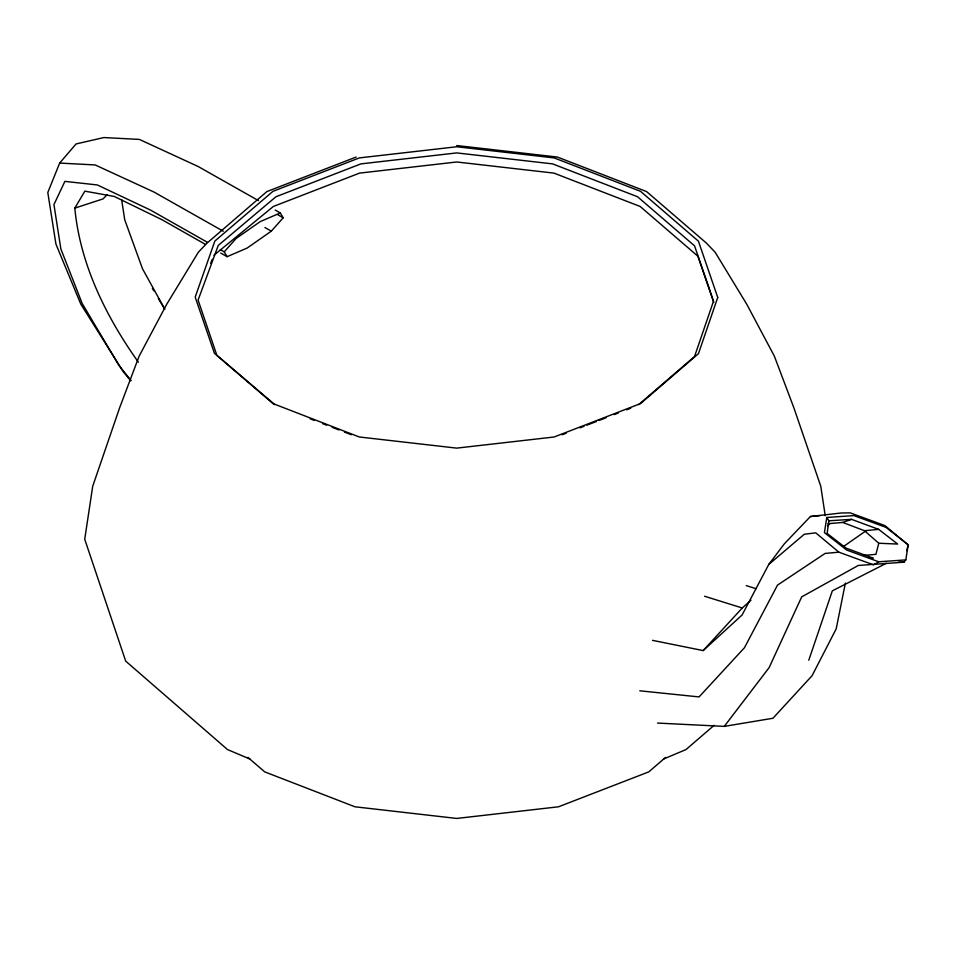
<?xml version="1.0" encoding="UTF-8"?>
<svg xmlns="http://www.w3.org/2000/svg" width="956" height="956" viewBox="0 0 956 956"><rect width="100%" height="100%" fill="white"/><g stroke="black" fill="none" stroke-linecap="round" stroke-linejoin="round"><path stroke-width="1.43" d="M657.501 723.071L724.266 726.381L769.126 667.623L801.702 596.855L858.321 565.45L904.018 562.188L905.81 559.905L908.2 544.765L885.949 527.342L853.887 515.595L826.797 517.483L828.852 520.781L827.131 533.448L846.12 548.147L873.246 558.161L869.112 557.611M826.797 517.483L824.407 532.611L846.658 550.035L878.731 561.781L905.81 559.905M845.391 583.04L836.177 628.905L812.086 675.677L772.974 718.255L724.266 726.381M906.766 550.692L908.2 544.765M827.968 523.709L842.762 522.442L864.463 530.711L878.791 543.235L875.923 554.349L864.081 555.364M808.788 660.226L832.329 590.856L886.391 563.251M258.502 200.629L198.215 166.535L139.337 139.409L103.869 137.556L76.05 143.95L59.666 163.082L47.8 192.514L55.938 244.127L80.83 304.175L123.181 371.609L130.745 380.835M210.631 263.438L212.28 259.351M907.029 544.012L884.957 525.597L850.266 512.894L841.125 512.99L810.425 516.527L784.434 543.713L768.779 564.434L742.107 614.971L703.162 650.582L652.506 640.341M138.381 362.169C106.068 316.771 80.053 264.298 74.819 208.109L84.857 191.152L114.266 196.458L162.03 219.725L205.409 244.366M227.098 256.674L224.23 251.834L236.108 238.474L260.259 221.577L280.311 212.961L283.179 217.801L271.313 231.149L247.15 248.046L227.098 256.674L220.716 253.053M703.162 650.582L742.274 607.992L750.986 600.213M107.06 194.821L103.069 198.896L74.819 208.109M827.573 525.848L829.653 523.864M638.692 404.603L694.546 356.504L713.523 301.164L694.546 245.835L637.58 196.769L552.592 163.882L456.741 152.912L360.902 163.882L275.914 196.769L218.255 245.429L198.095 300.088L216.857 355.285L274.778 404.603M665.591 757.391L648.789 771.874L558.531 806.792L456.741 818.444L354.963 806.792L264.704 771.874L247.903 757.391M714.192 725.269L685.99 749.564L663.464 759.076M768.779 564.434L804.283 534.261L815.731 532.839L838.902 552.186L873.593 564.876L878.731 561.781M213.929 255.264L273.356 206.46L359.552 173.108L456.741 161.982L553.942 173.108L640.138 206.46L697.904 256.22L713.785 302.514M844.076 546.103L865.825 530.939M356.134 157.047L266.903 191.57L207.082 243.063L198.358 252.217L166.738 304.235L139.146 356.134L119.631 407.782L92.72 486.222L84.726 539.22L125.69 661.11L227.504 749.564L250.018 759.076M562.188 434.741L566.299 433.152M580.005 427.846L584.116 426.257M586.853 425.193L596.448 421.488M599.197 420.425L606.044 417.772M614.278 414.593L618.389 412.992M626.61 409.813L630.721 408.224M842.762 522.442L851.533 519.359L878.66 529.361L897.66 544.06L878.791 543.235M810.425 516.527L819.842 515.583M864.463 530.711L878.66 529.361M838.902 552.186L825.159 553.405L777.527 585.096L744.437 647.75L699.075 696.924L639.791 690.806M828.852 520.781L851.533 519.359M898.568 562.092L904.018 562.188M59.666 163.082L95.134 164.934L154.012 192.06L223.274 231.233M456.741 145.539L557.36 157.047L646.579 191.57L706.388 243.075L715.136 252.217L746.755 304.235L774.348 356.134L793.862 407.782L820.774 486.222L825.219 515.666M704.572 596.233L742.274 607.992M746.242 585.598L756.029 588.717M310.186 418.836L314.297 420.425M322.519 423.604L326.629 425.193M332.114 427.32L338.974 429.973M344.459 432.088L351.306 434.741M275.185 210.057L280.311 212.961M278.017 214.873L283.179 217.801M207.452 242.322L150.654 210.153L97.333 184.95L64.888 181.377L53.942 204.572L60.849 248.93L82.18 303.47L118.879 365.288L130.948 380.38M220.358 249.636L224.23 251.834M264.932 227.528L271.313 231.149M152.363 288.365L153.856 290.887M158.349 298.463L164.348 308.549M164.85 309.254L142.492 268.744L124.71 219.689L121.651 199.708M717.741 297.447L698.442 353.684L640.544 403.563L554.157 436.988L456.741 448.125L359.337 436.988L272.95 403.563L214.431 353.326L195.191 297.125L214.837 241.079L272.95 191.331L359.337 157.907L456.741 146.758L554.157 157.907L640.544 191.331L698.442 241.199L717.741 297.447"/></g></svg>
